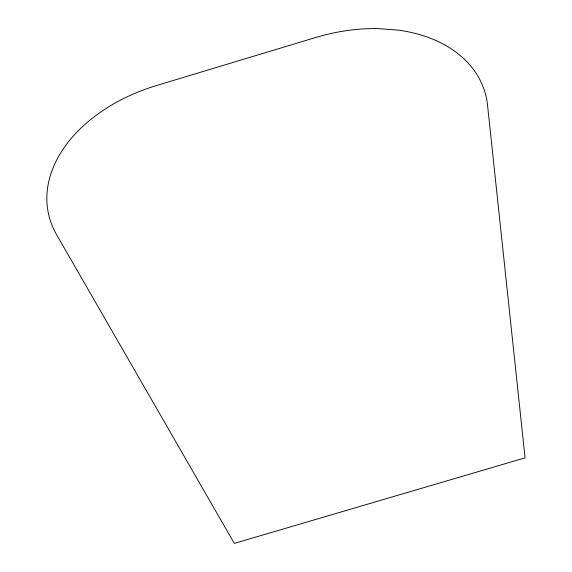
<?xml version="1.0" encoding="UTF-8"?>
<svg xmlns="http://www.w3.org/2000/svg" width="572" height="572" viewBox="0 0 572 572"><rect width="100%" height="100%" fill="white"/><g stroke="black" fill="none" stroke-linecap="round" stroke-linejoin="round"><path stroke-width="0.86" d="M315.429 37.58L156.442 85.564A150.951 103.646 -11.8 0 0 56.607 234.684L234.32 543.4L525.067 457.85L487.566 105.412A151.18 104.204 -19.1 0 0 398.162 30.109L378.314 28.6A151.18 104.204 -19.1 0 0 315.429 37.58"/></g></svg>
